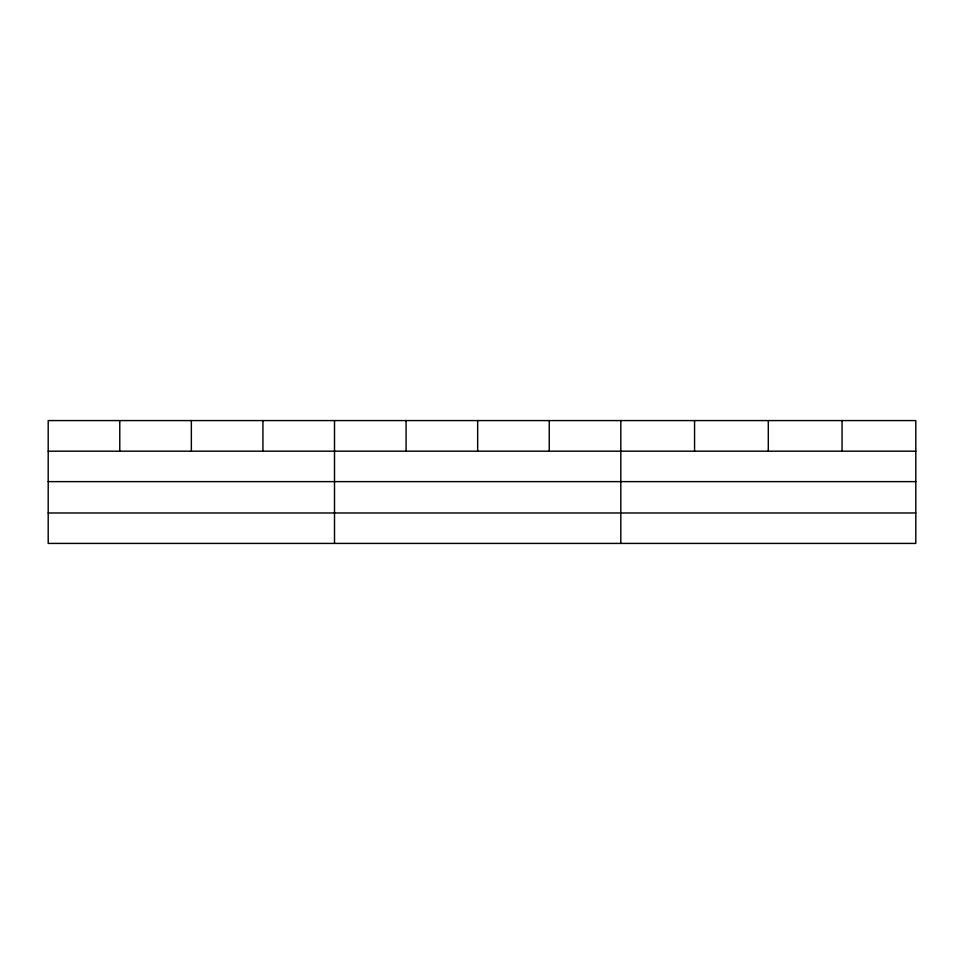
<?xml version="1.0" encoding="UTF-8"?>
<svg xmlns="http://www.w3.org/2000/svg" width="964" height="964" viewBox="0 0 964 964"><rect width="100%" height="100%" fill="white"/><g stroke="black" fill="none" stroke-linecap="round" stroke-linejoin="round"><path stroke-width="1.45" d="M915.8 481.626L915.8 420.581L48.2 420.581L48.2 543.419L915.8 543.419L915.8 481.626L48.2 481.626M48.2 451.188L915.8 451.188M48.2 512.981L915.8 512.981M842.054 420.581L842.054 451.188M768.308 420.581L768.308 451.188M694.562 420.581L694.562 451.188M620.816 420.581L620.816 543.419M549.239 420.581L549.239 451.188M477.662 420.581L477.662 451.188M406.085 420.581L406.085 451.188M334.508 420.581L334.508 543.419M262.931 420.581L262.931 451.188M191.354 420.581L191.354 451.188M119.777 420.581L119.777 451.188"/></g></svg>
